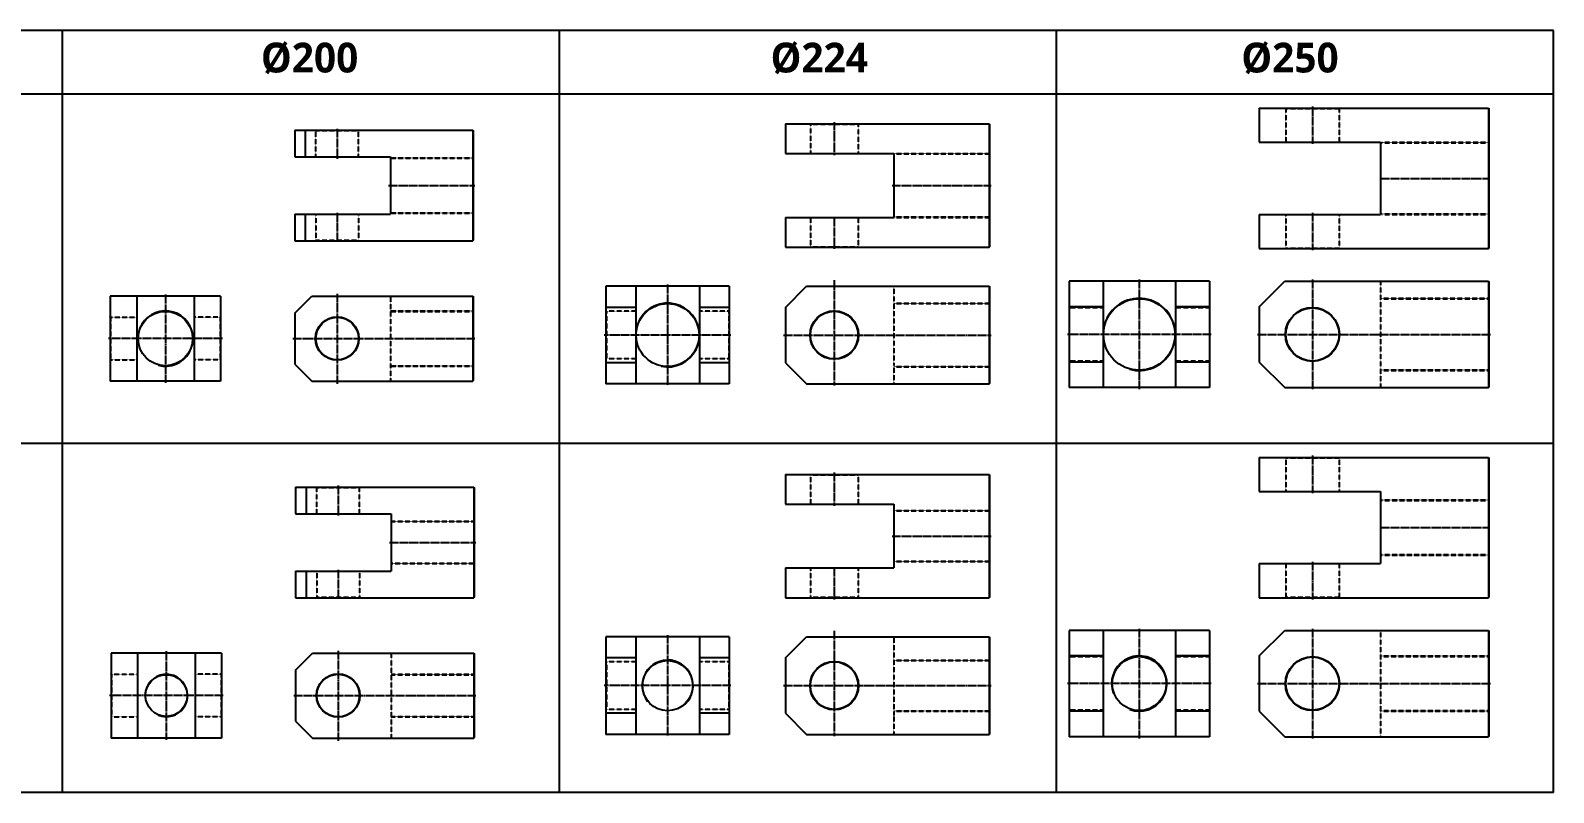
# Model space of a CAD drawing. Header units: millimetres. Extents: x 0 to 7164, y 0 to 8892.
# Drawn here: x 3582 to 7164, y 2037 to 3829 of the extents above; entities that cross this region are included whole.
import ezdxf

# ---------------------------------------------------------------- set-up
doc = ezdxf.new("R2010")
doc.units = ezdxf.units.MM
doc.linetypes.add('CENTER', pattern=[24, 20, -1.5, 1, -1.5])
doc.linetypes.add('HIDDENX2', pattern=[0.75, 0.5, -0.25])
doc.layers.add('ML', color=3, linetype='Continuous')
doc.styles.add('문자', font='romans.shx')

msp = doc.modelspace()

# ---------------------------------------------------------------- linework, layer by layer
for p, q in [((7164, 3829), (0, 3829)), ((3657, 2037), (3657, 3829)), ((4826, 2037), (4826, 3829)), ((5995, 2037), (5995, 3829)), ((7164, 2037), (7164, 3829)), ((7164, 3679), (0, 3679)), ((7164, 2858), (0, 2858)), ((7164, 2037), (0, 2037))]:
    msp.add_line(p, q)
msp.add_circle((5080.4, 2288.4), 59)
at = {"layer": 'ML'}
for p, q in [((6472, 3646.2), (6472, 3566.2)), ((6472, 3646.2), (7011, 3646.2)), ((7011, 3646.2), (7011, 3316.2)), ((7011, 3646.2), (7012, 3645.2)), ((7012, 3645.2), (7012, 3317.2)), ((4203.4, 3594.5), (4203.4, 3532)), ((4203.4, 3594.5), (4622.4, 3594.5)), ((4228.4, 3594.5), (4228.4, 3532)), ((4622.4, 3594.5), (4622.4, 3334.5)), ((4622.4, 3594.5), (4623.4, 3593.5)), ((4623.4, 3593.5), (4623.4, 3335.5)), ((5357.4, 3609.5), (5357.4, 3539.5)), ((5357.4, 3609.5), (5836.4, 3609.5)), ((5836.4, 3609.5), (5837.4, 3608.5)), ((5836.4, 3609.5), (5836.4, 3319.5)), ((5837.4, 3608.5), (5837.4, 3320.5)), ((6472, 3566.2), (6757, 3566.2)), ((6757, 3566.2), (6757, 3396.2)), ((4203.4, 3532), (4428.4, 3532)), ((4428.4, 3532), (4428.4, 3397)), ((5357.4, 3539.5), (5612.4, 3539.5)), ((5612.4, 3539.5), (5612.4, 3389.5)), ((4203.4, 3397), (4428.4, 3397)), ((4203.4, 3397), (4203.4, 3334.5)), ((4228.4, 3397), (4228.4, 3334.5)), ((5357.4, 3389.5), (5357.4, 3319.5)), ((5357.4, 3389.5), (5612.4, 3389.5)), ((6472, 3396.2), (6757, 3396.2)), ((6472, 3396.2), (6472, 3316.2)), ((4203.4, 3334.5), (4622.4, 3334.5)), ((4622.4, 3334.5), (4623.4, 3335.5)), ((5357.4, 3319.5), (5836.4, 3319.5)), ((5836.4, 3319.5), (5837.4, 3320.5)), ((6472, 3316.2), (7011, 3316.2)), ((7011, 3316.2), (7012, 3317.2)), ((5225.4, 3227.8), (4935.4, 3227.8)), ((4935.4, 3227.8), (4935.4, 2997.8)), ((5005.4, 3227.8), (5005.4, 2997.8)), ((5155.4, 3227.8), (5155.4, 2997.8)), ((5225.4, 3227.8), (5225.4, 2997.8)), ((5357.4, 3177.8), (5407.4, 3227.8)), ((5407.4, 3227.8), (5836.4, 3227.8)), ((5836.4, 3227.8), (5837.4, 3226.8)), ((5836.4, 3227.8), (5836.4, 2997.8)), ((5837.4, 3226.8), (5837.4, 2998.8)), ((6354.6, 3239.2), (6024.6, 3239.2)), ((6024.6, 3239.2), (6024.6, 2989.2)), ((6104.6, 3239.2), (6104.6, 2989.2)), ((6274.6, 3239.2), (6274.6, 2989.2)), ((6354.6, 3239.2), (6354.6, 2989.2)), ((6472, 3179.2), (6532, 3239.2)), ((6532, 3239.2), (7011, 3239.2)), ((7011, 3239.2), (7012, 3238.2)), ((7011, 3239.2), (7011, 2989.2)), ((7012, 3238.2), (7012, 2990.2)), ((4029.3, 3204.5), (3769.3, 3204.5)), ((3769.3, 3204.5), (3769.3, 3004.5)), ((3831.8, 3204.5), (3831.8, 3004.5)), ((3966.8, 3204.5), (3966.8, 3004.5)), ((4029.3, 3204.5), (4029.3, 3004.5)), ((4203.4, 3164.5), (4243.4, 3204.5)), ((4243.4, 3204.5), (4622.4, 3204.5)), ((4622.4, 3204.5), (4622.4, 3004.5)), ((4622.4, 3204.5), (4623.4, 3203.5)), ((4623.4, 3203.5), (4623.4, 3005.5)), ((4203.4, 3164.5), (4203.4, 3044.5)), ((5005.4, 3177.8), (4935.4, 3177.8)), ((5225.4, 3177.8), (5155.4, 3177.8)), ((5357.4, 3177.8), (5357.4, 3047.8)), ((6104.6, 3179.2), (6024.6, 3179.2)), ((6354.6, 3179.2), (6274.6, 3179.2)), ((6472, 3179.2), (6472, 3049.2)), ((5005.4, 3047.8), (4935.4, 3047.8)), ((5225.4, 3047.8), (5155.4, 3047.8)), ((5357.4, 3047.8), (5407.4, 2997.8)), ((6104.6, 3049.2), (6024.6, 3049.2)), ((6354.6, 3049.2), (6274.6, 3049.2)), ((6472, 3049.2), (6532, 2989.2)), ((4203.4, 3044.5), (4243.4, 3004.5)), ((4029.3, 3004.5), (3769.3, 3004.5)), ((4243.4, 3004.5), (4622.4, 3004.5)), ((4622.4, 3004.5), (4623.4, 3005.5)), ((5225.4, 2997.8), (4935.4, 2997.8)), ((5407.4, 2997.8), (5836.4, 2997.8)), ((5836.4, 2997.8), (5837.4, 2998.8)), ((6354.6, 2989.2), (6024.6, 2989.2)), ((6532, 2989.2), (7011, 2989.2)), ((7011, 2989.2), (7012, 2990.2)), ((6472, 2825.2), (6472, 2745.2)), ((6472, 2825.2), (7011, 2825.2)), ((7011, 2825.2), (7011, 2495.2)), ((7011, 2825.2), (7012, 2824.2)), ((7012, 2824.2), (7012, 2496.2)), ((5357.4, 2785.2), (5357.4, 2715.2)), ((5357.4, 2785.2), (5836.4, 2785.2)), ((5836.4, 2785.2), (5837.4, 2784.2)), ((5836.4, 2785.2), (5836.4, 2495.2)), ((5837.4, 2784.2), (5837.4, 2496.2)), ((4205.6, 2755.2), (4205.6, 2692.7)), ((4205.6, 2755.2), (4624.6, 2755.2)), ((4230.6, 2755.2), (4230.6, 2692.7)), ((4624.6, 2755.2), (4624.6, 2495.2)), ((4624.6, 2755.2), (4625.6, 2754.2)), ((4625.6, 2754.2), (4625.6, 2496.2)), ((6472, 2745.2), (6757, 2745.2)), ((6757, 2745.2), (6757, 2575.2)), ((4205.6, 2692.7), (4430.6, 2692.7)), ((4430.6, 2692.7), (4430.6, 2557.7)), ((5357.4, 2715.2), (5612.4, 2715.2)), ((5612.4, 2715.2), (5612.4, 2565.2)), ((4205.6, 2557.7), (4430.6, 2557.7)), ((4205.6, 2557.7), (4205.6, 2495.2)), ((4230.6, 2557.7), (4230.6, 2495.2)), ((5357.4, 2565.2), (5357.4, 2495.2)), ((5357.4, 2565.2), (5612.4, 2565.2)), ((6472, 2575.2), (6757, 2575.2)), ((6472, 2575.2), (6472, 2495.2)), ((4205.6, 2495.2), (4624.6, 2495.2)), ((4624.6, 2495.2), (4625.6, 2496.2)), ((5357.4, 2495.2), (5836.4, 2495.2)), ((5836.4, 2495.2), (5837.4, 2496.2)), ((6472, 2495.2), (7011, 2495.2)), ((7011, 2495.2), (7012, 2496.2)), ((5225.4, 2403.4), (4935.4, 2403.4)), ((4935.4, 2403.4), (4935.4, 2173.4)), ((5005.4, 2403.4), (5005.4, 2173.4)), ((5155.4, 2403.4), (5155.4, 2173.4)), ((5225.4, 2403.4), (5225.4, 2173.4)), ((5357.4, 2353.4), (5407.4, 2403.4)), ((5407.4, 2403.4), (5836.4, 2403.4)), ((5836.4, 2403.4), (5837.4, 2402.4)), ((5836.4, 2403.4), (5836.4, 2173.4)), ((5837.4, 2402.4), (5837.4, 2174.4)), ((6354.6, 2418.2), (6024.6, 2418.2)), ((6024.6, 2418.2), (6024.6, 2168.2)), ((6104.6, 2418.2), (6104.6, 2168.2)), ((6274.6, 2418.2), (6274.6, 2168.2)), ((6354.6, 2418.2), (6354.6, 2168.2)), ((6472, 2358.2), (6532, 2418.2)), ((6532, 2418.2), (7011, 2418.2)), ((7011, 2418.2), (7012, 2417.2)), ((7011, 2418.2), (7011, 2168.2)), ((7012, 2417.2), (7012, 2169.2)), ((4031.5, 2365.1), (3771.5, 2365.1)), ((3771.5, 2365.1), (3771.5, 2165.1)), ((3834, 2365.1), (3834, 2165.1)), ((3969, 2365.1), (3969, 2165.1)), ((4031.5, 2365.1), (4031.5, 2165.1)), ((4205.6, 2325.1), (4245.6, 2365.1)), ((4245.6, 2365.1), (4624.6, 2365.1)), ((4624.6, 2365.1), (4625.6, 2364.1)), ((4624.6, 2365.1), (4624.6, 2165.1)), ((4625.6, 2364.1), (4625.6, 2166.1)), ((5005.4, 2353.4), (4935.4, 2353.4)), ((5225.4, 2353.4), (5155.4, 2353.4)), ((5357.4, 2353.4), (5357.4, 2223.4)), ((6104.6, 2358.2), (6024.6, 2358.2)), ((6354.6, 2358.2), (6274.6, 2358.2)), ((6472, 2358.2), (6472, 2228.2)), ((4205.6, 2325.1), (4205.6, 2205.1)), ((5005.4, 2223.4), (4935.4, 2223.4)), ((5225.4, 2223.4), (5155.4, 2223.4)), ((5357.4, 2223.4), (5407.4, 2173.4)), ((6104.6, 2228.2), (6024.6, 2228.2)), ((6354.6, 2228.2), (6274.6, 2228.2)), ((6472, 2228.2), (6532, 2168.2)), ((4205.6, 2205.1), (4245.6, 2165.1)), ((4031.5, 2165.1), (3771.5, 2165.1)), ((4245.6, 2165.1), (4624.6, 2165.1)), ((4624.6, 2165.1), (4625.6, 2166.1)), ((5225.4, 2173.4), (4935.4, 2173.4)), ((5407.4, 2173.4), (5836.4, 2173.4)), ((5836.4, 2173.4), (5837.4, 2174.4)), ((6354.6, 2168.2), (6024.6, 2168.2)), ((6532, 2168.2), (7011, 2168.2)), ((7011, 2168.2), (7012, 2169.2))]:
    msp.add_line(p, q, dxfattribs=at)
at = {"layer": 'ML', "color": 6, "linetype": 'HIDDENX2'}
for p, q in [((6534.5, 3645.2), (6533.6, 3646.2)), ((6534.5, 3645.2), (6534.5, 3566.2)), ((6534.5, 3645.2), (6659.5, 3645.2)), ((6659.5, 3645.2), (6660.5, 3646.2)), ((6659.5, 3645.2), (6659.5, 3566.2)), ((4253.4, 3593.6), (4252.4, 3594.5)), ((4253.4, 3532), (4253.4, 3593.6)), ((4253.4, 3593.6), (4353.4, 3593.5)), ((4353.4, 3593.5), (4354.4, 3594.5)), ((4353.4, 3532), (4353.4, 3593.5)), ((5416.4, 3608.6), (5415.4, 3609.5)), ((5416.4, 3608.6), (5416.4, 3539.5)), ((5416.4, 3608.6), (5528.4, 3608.5)), ((5528.4, 3608.5), (5529.4, 3609.5)), ((5528.4, 3608.5), (5528.4, 3539.5)), ((6760.1, 3566.2), (7012, 3566.2)), ((6760.1, 3566.2), (7012, 3566.2)), ((6760.1, 3566.2), (7012, 3566.2)), ((6760.1, 3566.2), (6760.1, 3565.2)), ((6760.1, 3564.7), (7012, 3564.7)), ((4428.4, 3529.5), (4623.4, 3529.5)), ((4428.4, 3528.5), (4623.4, 3528.5)), ((5612.4, 3539.5), (5837.4, 3539.5)), ((5612.4, 3539.5), (5837.4, 3539.5)), ((5612.4, 3538.5), (5837.4, 3538.5)), ((4253.4, 3397), (4253.4, 3335.5)), ((4353.4, 3397), (4353.4, 3335.5)), ((4428.4, 3400.5), (4623.4, 3400.5)), ((4428.4, 3399.5), (4623.4, 3399.5)), ((5416.4, 3389.5), (5416.4, 3320.5)), ((5528.4, 3389.5), (5528.4, 3320.5)), ((5612.4, 3390.5), (5837.4, 3390.5)), ((5612.4, 3389.5), (5837.4, 3389.5)), ((6534.5, 3396.2), (6534.5, 3317.1)), ((6659.5, 3396.2), (6659.5, 3317.2)), ((6760.1, 3397.7), (7012, 3397.7)), ((6760.1, 3397.2), (6760.1, 3396.2)), ((6760.1, 3396.2), (7012, 3396.2)), ((6760.1, 3396.2), (7012, 3396.2)), ((6760.1, 3396.2), (7012, 3396.2)), ((4253.4, 3335.5), (4252.4, 3334.5)), ((4253.4, 3335.5), (4353.4, 3335.5)), ((4353.4, 3335.5), (4354.4, 3334.5)), ((5416.4, 3320.5), (5415.4, 3319.5)), ((5416.4, 3320.5), (5528.4, 3320.5)), ((5528.4, 3320.5), (5529.4, 3319.5)), ((6534.5, 3317.1), (6533.6, 3316.2)), ((6534.5, 3317.1), (6659.5, 3317.2)), ((6659.5, 3317.2), (6660.5, 3316.2)), ((5612.4, 3227.8), (5612.4, 3042.8)), ((6757, 3239.2), (6757, 2989.2)), ((4428.4, 3204.5), (4428.4, 3004.5)), ((6757, 3199.2), (7012, 3199.2)), ((6757, 3199.2), (7012, 3199.2)), ((6757, 3199.2), (7012, 3199.2)), ((6757, 3197.7), (7012, 3197.7)), ((3770.3, 3154.5), (3769.3, 3155.5)), ((3770.3, 3154.5), (3831.8, 3154.5)), ((3770.3, 3154.5), (3770.3, 3054.5)), ((4028.3, 3154.5), (3966.8, 3154.5)), ((4028.3, 3154.5), (4029.3, 3155.5)), ((4028.3, 3154.5), (4028.3, 3054.5)), ((4428.4, 3169.5), (4623.4, 3169.5)), ((4428.4, 3168.5), (4623.4, 3168.5)), ((4936.4, 3168.8), (4935.4, 3169.8)), ((5005.4, 3168.8), (4936.4, 3168.8)), ((4936.4, 3168.8), (4936.4, 3056.8)), ((5224.4, 3168.8), (5155.4, 3168.8)), ((5224.4, 3168.8), (5225.4, 3169.8)), ((5224.4, 3168.8), (5224.4, 3056.8)), ((5612.4, 3187.8), (5837.4, 3187.8)), ((5612.4, 3187.8), (5837.4, 3187.8)), ((5612.4, 3186.8), (5837.4, 3186.8)), ((6104.6, 3176.7), (6024.6, 3176.7)), ((6354.6, 3176.7), (6274.6, 3176.7)), ((3770.3, 3054.5), (3831.8, 3054.5)), ((4028.3, 3054.5), (3966.8, 3054.5)), ((4028.3, 3054.5), (4029.3, 3053.5)), ((4935.4, 3055.8), (4936.4, 3056.8)), ((5005.4, 3056.8), (4936.4, 3056.8)), ((5224.4, 3056.8), (5155.4, 3056.8)), ((6104.6, 3051.7), (6024.6, 3051.7)), ((6354.6, 3051.7), (6274.6, 3051.7)), ((4428.4, 3040.5), (4623.4, 3040.5)), ((4428.4, 3039.5), (4623.4, 3039.5)), ((5612.4, 3042.8), (5612.4, 2997.8)), ((5612.4, 3038.8), (5837.4, 3038.8)), ((5612.4, 3037.8), (5837.4, 3037.8)), ((5612.4, 3037.8), (5837.4, 3037.8)), ((6757, 3030.7), (7012, 3030.7)), ((6757, 3029.2), (7012, 3029.2)), ((6757, 3029.2), (7012, 3029.2)), ((6757, 3029.2), (7012, 3029.2)), ((6534.5, 2824.2), (6533.6, 2825.2)), ((6534.5, 2824.2), (6534.5, 2745.2)), ((6534.5, 2824.2), (6659.5, 2824.2)), ((6659.5, 2824.2), (6660.5, 2825.2)), ((6659.5, 2824.2), (6659.5, 2745.2)), ((5416.4, 2784.2), (5415.4, 2785.2)), ((5416.4, 2784.2), (5416.4, 2715.2)), ((5416.4, 2784.2), (5528.4, 2784.2)), ((5528.4, 2784.2), (5529.4, 2785.2)), ((5528.4, 2784.2), (5528.4, 2715.2)), ((4255.6, 2754.2), (4254.7, 2755.2)), ((4255.6, 2692.7), (4255.6, 2754.2)), ((4255.6, 2754.2), (4355.6, 2754.2)), ((4355.6, 2754.2), (4356.6, 2755.2)), ((4355.6, 2692.7), (4355.6, 2754.2)), ((6760.1, 2725.2), (7012, 2725.2)), ((6760.1, 2725.2), (7012, 2725.2)), ((6760.1, 2725.2), (7012, 2725.2)), ((6760.1, 2725.2), (6760.1, 2724.2)), ((6760.1, 2723.7), (7012, 2723.7)), ((5612.4, 2700.2), (5837.4, 2700.2)), ((5612.4, 2699.2), (5837.4, 2699.2)), ((4430.6, 2675.2), (4625.6, 2675.2)), ((4430.6, 2674.2), (4625.6, 2674.2)), ((5612.4, 2581.2), (5837.4, 2581.2)), ((5612.4, 2580.2), (5837.4, 2580.2)), ((6760.1, 2596.7), (7012, 2596.7)), ((6760.1, 2596.2), (6760.1, 2595.2)), ((6760.1, 2595.2), (7012, 2595.2)), ((6760.1, 2595.2), (7012, 2595.2)), ((6760.1, 2595.2), (7012, 2595.2)), ((4255.6, 2557.7), (4255.6, 2496.1)), ((4355.6, 2557.7), (4355.6, 2496.2)), ((4429.6, 2576.2), (4624.6, 2576.2)), ((4429.6, 2575.2), (4624.6, 2575.2)), ((5416.4, 2565.2), (5416.4, 2496.1)), ((5528.4, 2565.2), (5528.4, 2496.2)), ((6534.5, 2575.2), (6534.5, 2496.1)), ((6659.5, 2575.2), (6659.5, 2496.2)), ((4255.6, 2496.1), (4254.7, 2495.2)), ((4255.6, 2496.1), (4355.6, 2496.2)), ((4355.6, 2496.2), (4356.6, 2495.2)), ((5416.4, 2496.1), (5415.4, 2495.2)), ((5416.4, 2496.1), (5528.4, 2496.2)), ((5528.4, 2496.2), (5529.4, 2495.2)), ((6534.5, 2496.1), (6533.6, 2495.2)), ((6534.5, 2496.1), (6659.5, 2496.2)), ((6659.5, 2496.2), (6660.5, 2495.2)), ((5612.4, 2403.4), (5612.4, 2218.4)), ((6757, 2418.2), (6757, 2168.2)), ((4430.6, 2365.1), (4430.6, 2165.1)), ((4936.4, 2344.4), (4935.4, 2345.4)), ((5005.4, 2344.4), (4936.4, 2344.4)), ((4936.4, 2344.4), (4936.4, 2232.4)), ((5224.4, 2344.4), (5155.4, 2344.4)), ((5224.4, 2344.4), (5225.4, 2345.4)), ((5224.4, 2344.4), (5224.4, 2232.4)), ((5612.4, 2348.4), (5837.4, 2348.4)), ((5612.4, 2348.4), (5837.4, 2348.4)), ((5612.4, 2347.4), (5837.4, 2347.4)), ((6104.6, 2355.7), (6024.6, 2355.7)), ((6354.6, 2355.7), (6274.6, 2355.7)), ((6757, 2358.2), (7012, 2358.2)), ((6757, 2358.2), (7012, 2358.2)), ((6757, 2358.2), (7012, 2358.2)), ((6757, 2356.7), (7012, 2356.7)), ((3772.5, 2315.1), (3771.5, 2316.1)), ((3772.5, 2315.1), (3834, 2315.1)), ((3772.5, 2315.1), (3772.5, 2215.1)), ((4030.5, 2315.1), (3969, 2315.1)), ((4030.5, 2315.1), (4031.5, 2316.1)), ((4030.5, 2315.1), (4030.5, 2215.1)), ((4430.6, 2315.1), (4625.6, 2315.1)), ((4430.6, 2314.1), (4625.6, 2314.1)), ((4935.4, 2231.4), (4936.4, 2232.4)), ((5005.4, 2232.4), (4936.4, 2232.4)), ((5224.4, 2232.4), (5155.4, 2232.4)), ((5612.4, 2229.4), (5837.4, 2229.4)), ((5612.4, 2228.4), (5837.4, 2228.4)), ((5612.4, 2228.4), (5837.4, 2228.4)), ((6104.6, 2230.7), (6024.6, 2230.7)), ((6354.6, 2230.7), (6274.6, 2230.7)), ((6757, 2229.7), (7012, 2229.7)), ((6757, 2228.2), (7012, 2228.2)), ((6757, 2228.2), (7012, 2228.2)), ((6757, 2228.2), (7012, 2228.2)), ((3772.5, 2215.1), (3834, 2215.1)), ((4030.5, 2215.1), (3969, 2215.1)), ((4030.5, 2215.1), (4031.5, 2214.1)), ((4430.6, 2216.1), (4625.6, 2216.1)), ((4430.6, 2215.1), (4625.6, 2215.1)), ((5612.4, 2218.4), (5612.4, 2173.4))]:
    msp.add_line(p, q, dxfattribs=at)
at = {"layer": 'ML', "color": 1, "linetype": 'CENTER'}
for p, q in [((6597, 3650.2), (6597, 3562.2)), ((4303.4, 3598), (4303.4, 3527.4)), ((5472.4, 3613.5), (5472.4, 3535.5)), ((6757, 3481.2), (7012, 3481.2)), ((4424.4, 3464.5), (4627.4, 3464.5)), ((5608.4, 3464.5), (5841.4, 3464.5)), ((4303.4, 3400.1), (4303.4, 3330.7)), ((5472.4, 3389.5), (5472.4, 3315.5)), ((6597, 3400.2), (6597, 3312.2)), ((5080.4, 3231.8), (5080.4, 2993.8)), ((5472.4, 3241.8), (5472.4, 2993.8)), ((6189.6, 3243.2), (6189.6, 2985.2)), ((6597, 3243.2), (6597, 2985.2)), ((3899.3, 3208.5), (3899.3, 3000.5)), ((4303.4, 3209.8), (4303.4, 2997.2)), ((4033.3, 3104.5), (3765.3, 3104.5)), ((4199.4, 3104.5), (4627.4, 3104.5)), ((5229.4, 3112.8), (4931.4, 3112.8)), ((5353.4, 3112.8), (5841.4, 3112.8)), ((6358.6, 3114.2), (6020.6, 3114.2)), ((6468, 3114.2), (7016, 3114.2)), ((6597, 2829.2), (6597, 2741.2)), ((4305.6, 2758.6), (4305.6, 2688)), ((5472.4, 2789.2), (5472.4, 2711.2)), ((4624.6, 2692.7), (4625.6, 2692.7)), ((6757, 2660.2), (7012, 2660.2)), ((4426.6, 2625.2), (4629.6, 2625.2)), ((5608.4, 2640.2), (5841.4, 2640.2)), ((6597, 2579.2), (6597, 2491.2)), ((4305.6, 2560.7), (4305.6, 2491.3)), ((4624.6, 2557.7), (4625.6, 2557.7)), ((5472.4, 2565.2), (5472.4, 2491.2)), ((5080.4, 2407.4), (5080.4, 2169.4)), ((5472.4, 2417.4), (5472.4, 2169.4)), ((6189.6, 2422.2), (6189.6, 2164.2)), ((6597, 2422.2), (6597, 2164.2)), ((3901.5, 2369.1), (3901.5, 2161.1)), ((4305.6, 2370.4), (4305.6, 2157.8)), ((6358.6, 2293.2), (6020.6, 2293.2)), ((6468, 2293.2), (7016, 2293.2)), ((4035.5, 2265.1), (3767.5, 2265.1)), ((4201.6, 2265.1), (4629.6, 2265.1)), ((5229.4, 2288.4), (4931.4, 2288.4)), ((5353.4, 2288.4), (5841.4, 2288.4))]:
    msp.add_line(p, q, dxfattribs=at)
at = {"layer": 'ML', "color": 7}
for p, q in [((4624.6, 2720.2), (4625.6, 2719.2)), ((4624.6, 2530.2), (4625.6, 2531.2))]:
    msp.add_line(p, q, dxfattribs=at)
for centre, radius in [((6189.6, 3114.2), 84), ((3899.3, 3104.5), 64), ((5080.4, 3112.8), 74), ((6189.6, 2293.2), 63.5), ((3901.5, 2265.1), 49)]:
    msp.add_circle(centre, radius, dxfattribs=at)
at = {"layer": 'ML'}
for centre, radius in [((4303.4, 3104.5), 51), ((4303.4, 3104.5), 50), ((5472.4, 3112.8), 57), ((5472.4, 3112.8), 56), ((6597, 3114.2), 63.5), ((6597, 3114.2), 62.5), ((5472.4, 2288.4), 57), ((5472.4, 2288.4), 56), ((6597, 2293.2), 63.5), ((6597, 2293.2), 62.5), ((4305.6, 2265.1), 51), ((4305.6, 2265.1), 50)]:
    msp.add_circle(centre, radius, dxfattribs=at)
at = {"layer": 'ML', "color": 2}
for centre, radius, start, end in [((6189.6, 3114.2), 85, 254.2822, 199.5656), ((3899.3, 3104.5), 65, 255.0186, 195.491), ((5080.4, 3112.8), 75, 258.221, 198.0774), ((5080.4, 2288.4), 60, 306.1697, 218.4477), ((6189.6, 2293.2), 65, 249.9871, 200.0748), ((3901.5, 2265.1), 50, 248.0691, 192.7764)]:
    msp.add_arc(centre, radius, start, end, dxfattribs=at)

# ---------------------------------------------------------------- texts
at = {"char_height": 70, "attachment_point": 1, "style": '문자'}
for s, insert in [('{\\fMalgun Gothic|b1|i0|c129|p50;%%C200}', (4124, 3800.2)), ('{\\fMalgun Gothic|b1|i0|c129|p50;%%C224}', (5322.6, 3800.2)), ('{\\fMalgun Gothic|b1|i0|c129|p50;%%C250}', (6429.7, 3800.2))]:
    msp.add_mtext_dynamic_manual_height_columns(s, width=124.533, gutter_width=16, heights=[0], dxfattribs=dict(at, insert=insert))

doc.saveas('drawing.dxf')
